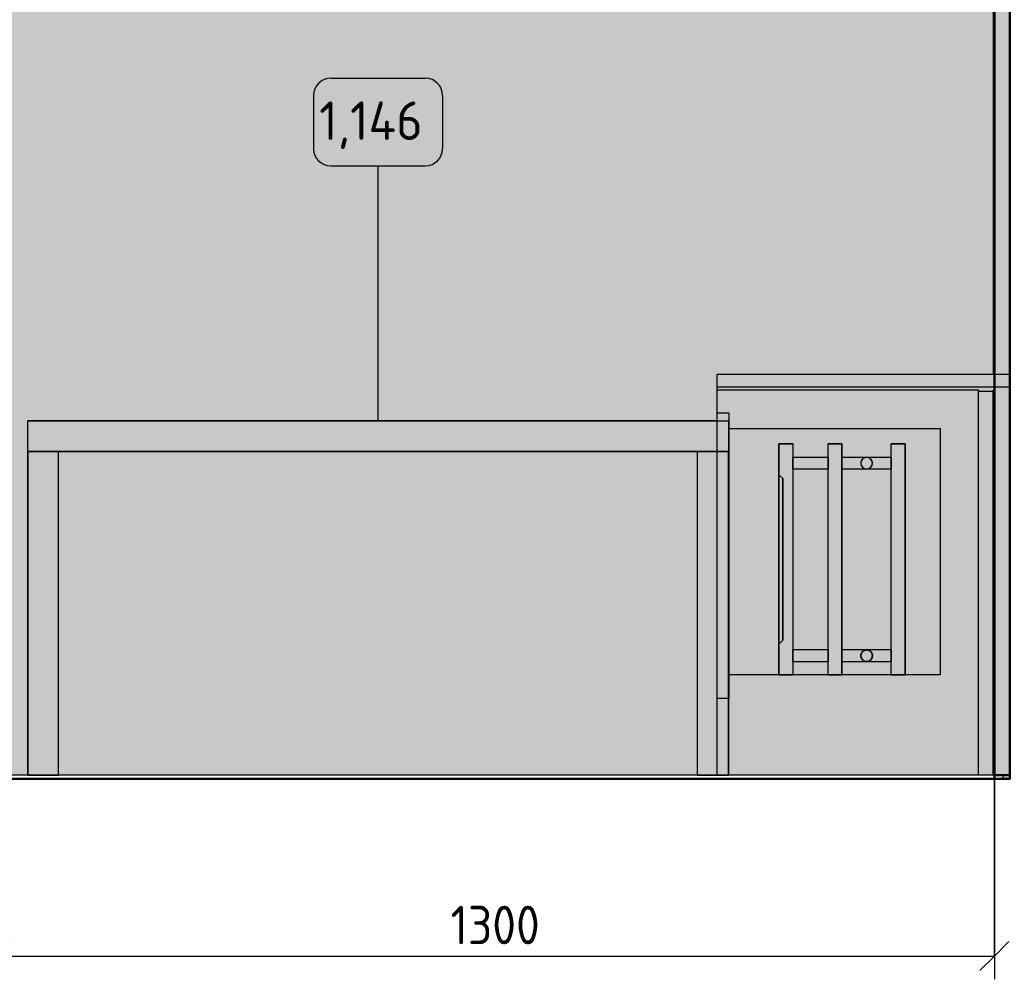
# Model space of a CAD drawing. Header units: millimetres. Extents: x 88814 to 144585, y -2434 to 12280.
# Drawn here: x 120401 to 121688, y 8135 to 9381 of the extents above; entities that cross this region are included whole.
import ezdxf

# ---------------------------------------------------------------- set-up
doc = ezdxf.new("R2010")
doc.units = ezdxf.units.MM
for name, color, linetype, lineweight in [('A-ANNO-DIMS', 7, 'Continuous', 9), ('A-ANNO-DIMS-25', 7, 'Continuous', 9), ('A-FLOR', 7, 'Continuous', 9), ('A-WALL-PATT', 7, 'Continuous', 9), ('I-FURN-IDEN', 7, 'Continuous', 9), ('I-WALL', 7, 'Continuous', 9), ('M-EQPM', 7, 'Continuous', 9), ('Знаки', 7, 'Continuous', 9), ('Знаки-1', 7, 'Continuous', 18)]:
    doc.layers.add(name, color=color, linetype=linetype, lineweight=lineweight)
for name, color, linetype, lineweight, true_color in [('A-FLOR-1', 7, 'Continuous', 9, 0x787878), ('A-FLOR-FNSH-1', 7, 'Continuous', 30, 0x3c3c3c), ('A-WALL-4', 7, 'Continuous', 30, 0x3c3c3c), ('A-WALL-FNSH-3', 7, 'Continuous', 30, 0x3c3c3c), ('I-FURN-4', 7, 'Continuous', 9, 0xc0c0c0), ('I-FURN-6', 7, 'Continuous', 9, 0xacacac), ('I-FURN-7', 7, 'Continuous', 9, 0x9e9e9e), ('I-FURN-8', 7, 'Continuous', 9, 0x949494), ('I-WALL-1', 7, 'Continuous', 9, 0x787878)]:
    doc.layers.add(name, color=color, linetype=linetype, lineweight=lineweight, true_color=true_color)
doc.layers.add('I-FURN-5', color=7, linetype='Continuous', lineweight=9, true_color=0x7f7f7f, transparency=0.7)
doc.layers.add('M-EQPM-1', color=7, linetype='Continuous', lineweight=9, true_color=0xe6e6e6, transparency=0.7)
doc.styles.add('GOST Common_1', font='GOST_Common.ttf', dxfattribs={"height": 50})
doc.styles.add('ISOCPEUR_2', font='isocpeur.ttf', dxfattribs={"width": 0.9, "height": 50})
doc.dimstyles.new('ISO-2_0_0_9К_Средний_округл2', dxfattribs={"dimscale": 304.8, "dimtxt": 49.799059, "dimasz": 0.123031, "dimexe": 0.098425, "dimexo": 0, "dimgap": 0, "dimtad": 1, "dimdec": 0, "dimrnd": 10, "dimzin": 0, "dimdsep": 46, "dimtxsty": 'ISOCPEUR_2', "dimblk1": 'OBLIQUE', "dimblk2": 'OBLIQUE', "dimsah": 1, "dimcen": 0.09, "dimdle": 0.098425, "dimazin": 0, "dimtfac": 1, "dimtdec": 4, "dimtix": 1, "dimtmove": 0, "dimatfit": 3, "dimfxl": 1, "dimtvp": 1, "dimtolj": 1, "dimtzin": 0, "dimarcsym": 2})
pattern_1 = [(0, (121837.288, 0), (30.48, 7.62), [2.515, -20.345, 2.515, -20.345, -121.92]), (0, (121837.288, 0), (30.48, 7.62), [-45.72, 2.515, -43.205, 2.515, -20.345, -53.34]), (0, (121837.288, 0), (30.48, 7.62), [-114.3, 2.515, -12.725, 2.515, -35.585]), (120, (121848.718, 3.81), (-21.8391136, 22.5864543), [2.515, -20.345, 2.515, -20.345, -121.92]), (120, (121848.718, 3.81), (-21.8391136, 22.5864543), [-45.72, 2.515, -43.205, 2.515, -20.345, -53.34]), (120, (121848.718, 3.81), (-21.8391136, 22.5864543), [-114.3, 2.515, -12.725, 2.515, -35.585]), (240, (121852.528, 19.05), (-8.6408864, -30.2064543), [2.515, -20.345, 2.515, -20.345, -121.92]), (240, (121852.528, 19.05), (-8.6408864, -30.2064543), [-45.72, 2.515, -43.205, 2.515, -20.345, -53.34]), (240, (121852.528, 19.05), (-8.6408864, -30.2064543), [-114.3, 2.515, -12.725, 2.515, -35.585])]

# ---------------------------------------------------------------- blocks, each defined once
blk = doc.blocks.new('Стол базовый прямоугольный - 1_146-25586992-Развертка 3_25-2')
at = {"layer": 'I-FURN-5'}
for points in [[(-530.4, 8820), (-530.5, 8860), (-1425.5, 8860), (-1425.5, 8820), (-530.5, 8820)], [(-530.4, 8820), (-515.5, 8820), (-515.5, 8860), (-530.5, 8860), (-530.4, 8850)], [(-1385.5, 8400), (-1385.5, 8820), (-1425.5, 8820), (-1425.5, 8400), (-1407.3, 8400)], [(-555.5, 8400), (-530.5, 8400), (-530.4, 8820), (-555.5, 8820), (-555.5, 8515.9)], [(-530.5, 8400), (-515.5, 8400), (-515.5, 8820), (-530.4, 8820), (-530.5, 8515.9)]]:
    blk.add_hatch(color=256, dxfattribs=at).paths.add_polyline_path(points)
at = {"layer": 'I-FURN-4'}
for p, q in [((-1425.5, 8860), (-515.5, 8860)), ((-1425.5, 8820), (-1425.5, 8860)), ((-515.5, 8860), (-515.5, 8820)), ((-515.5, 8820), (-1425.5, 8820)), ((-1425.5, 8820), (-1385.5, 8820)), ((-1425.5, 8400), (-1425.5, 8820)), ((-1385.5, 8400), (-1385.5, 8820)), ((-555.5, 8820), (-515.5, 8820)), ((-555.5, 8400), (-555.5, 8820)), ((-515.5, 8400), (-515.5, 8820)), ((-1385.5, 8400), (-1425.5, 8400)), ((-515.5, 8400), (-555.5, 8400))]:
    blk.add_line(p, q, dxfattribs=at)
at = {"layer": 'I-FURN-6'}
for p, q in [((-530.5, 8860), (-1425.5, 8860)), ((-1425.5, 8820), (-1425.5, 8860)), ((-1425.5, 8820), (-1425.5, 8400)), ((-1425.5, 8820), (-1425.5, 8400)), ((-1385.5, 8820), (-555.5, 8820)), ((-1385.5, 8400), (-1385.5, 8820)), ((-1385.5, 8400), (-1385.5, 8820)), ((-555.5, 8400), (-555.5, 8820)), ((-555.5, 8400), (-555.5, 8820)), ((-515.5, 8820), (-515.5, 8400)), ((-1425.5, 8400), (-1385.5, 8400)), ((-555.5, 8400), (-515.5, 8400))]:
    blk.add_line(p, q, dxfattribs=at)
at = {"layer": 'I-FURN-7'}
for p, q in [((-1425.5, 8820), (-1385.5, 8820)), ((-1385.5, 8820), (-1425.5, 8820)), ((-1425.5, 8400), (-1425.5, 8820)), ((-1385.5, 8400), (-1385.5, 8820)), ((-555.5, 8820), (-530.4, 8820)), ((-515.5, 8820), (-555.5, 8820)), ((-555.5, 8400), (-555.5, 8820))]:
    blk.add_line(p, q, dxfattribs=at)
at = {"layer": 'I-FURN-8'}
for p, q in [((-1425.5, 8820), (-1385.5, 8820)), ((-1385.5, 8820), (-1425.5, 8820)), ((-555.5, 8820), (-530.4, 8820)), ((-530.4, 8820), (-555.5, 8820))]:
    blk.add_line(p, q, dxfattribs=at)
blk = doc.blocks.new('radiator_prado_classic_z_tip_30_po exemplyaru - Classic Z Тип 30-300-31134001-Развертка 3_25-2')
at = {"layer": 'M-EQPM-1'}
for points in [[(-432, 8530), (-432, 8830), (-450, 8830), (-450, 8790), (-445, 8785), (-445, 8575), (-450, 8570), (-450, 8530)], [(-386, 8530), (-368, 8530), (-368, 8830), (-386, 8830), (-386, 8546.3)], [(-286, 8530), (-286, 8830), (-304, 8830), (-304, 8530)], [(-330.6, 8799.8), (-330.2, 8800.3), (-330.6, 8799.8)], [(-328.8, 8803), (-328.7, 8803.8), (-328.8, 8803.1)], [(-450, 8570), (-445, 8575), (-445, 8785), (-450, 8790), (-450, 8576.6)], [(-330.6, 8549.8), (-330.2, 8550.3), (-330.6, 8549.8)], [(-328.8, 8553), (-328.7, 8553.8), (-328.8, 8553.1)]]:
    blk.add_hatch(color=256, dxfattribs=at).paths.add_polyline_path(points)
h = blk.add_hatch(color=256, dxfattribs=at)
h.paths.add_polyline_path([(-432, 8805), (-386, 8805), (-386, 8812.5), (-432, 8812.2), (-432, 8806.3)])
h.paths.add_polyline_path([(-336, 8812.5), (-368, 8812.2), (-368, 8805), (-343.5, 8805), (-343, 8807.6), (-342, 8809.4), (-340.7, 8810.8), (-339.4, 8811.6), (-337.7, 8812.3), (-337.4, 8812.4)])
h.paths.add_polyline_path([(-304, 8805), (-304, 8812.5), (-334.1, 8812.2), (-331.5, 8811), (-330.2, 8809.7), (-329.2, 8808), (-328.7, 8806.2), (-328.5, 8805), (-306.7, 8805)])
h.paths.add_polyline_path([(-343.2, 8805), (-328.5, 8805), (-328.8, 8807), (-329.5, 8808.8), (-331.6, 8811), (-333.1, 8811.9), (-334.9, 8812.4), (-337.1, 8812.4), (-338.9, 8811.9), (-340.6, 8810.8), (-341.4, 8810.1), (-342.6, 8808.6), (-343.2, 8806.9), (-343.5, 8805)])
h = blk.add_hatch(color=256, dxfattribs=at)
h.paths.add_polyline_path([(-430.9, 8797.5), (-386, 8797.8), (-386, 8805), (-432, 8805), (-432, 8797.5)])
h.paths.add_polyline_path([(-329.5, 8801.2), (-330.2, 8800.3), (-329.5, 8801.2)])
h.paths.add_polyline_path([(-328.8, 8803), (-328.8, 8803), (-328.8, 8803)])
h.paths.add_polyline_path([(-337.9, 8797.5), (-304, 8797.8), (-304, 8805), (-368, 8805), (-368, 8797.5), (-343.2, 8797.5)])
h.paths.add_polyline_path([(-343.2, 8803), (-343.2, 8803.1), (-343.2, 8803)])
h.paths.add_polyline_path([(-341.4, 8799.8), (-342, 8800.6), (-341.4, 8799.8)])
h = blk.add_hatch(color=256, dxfattribs=at)
h.paths.add_polyline_path([(-328.8, 8807), (-328.8, 8807), (-328.8, 8807)])
h.paths.add_polyline_path([(-329.5, 8808.8), (-330.2, 8809.7), (-329.5, 8808.8)])
h = blk.add_hatch(color=256, dxfattribs=at)
h.paths.add_polyline_path([(-342.5, 8558.8), (-342, 8559.4), (-342.5, 8558.8)])
h.paths.add_polyline_path([(-343.2, 8557), (-343, 8557.6), (-343.2, 8557)])
h.paths.add_polyline_path([(-329.5, 8555), (-304, 8555), (-304, 8562.5), (-368, 8562.2), (-368, 8555), (-329.6, 8555)])
h.paths.add_polyline_path([(-432, 8555), (-386, 8555), (-386, 8562.5), (-432, 8562.2), (-432, 8556.9)])
h = blk.add_hatch(color=256, dxfattribs=at)
h.paths.add_polyline_path([(-329.5, 8551.2), (-330.2, 8550.3), (-329.5, 8551.2)])
h.paths.add_polyline_path([(-328.8, 8553), (-328.8, 8553), (-328.8, 8553)])
h.paths.add_polyline_path([(-334.6, 8547.5), (-304, 8547.8), (-304, 8555), (-368, 8555), (-368, 8547.5), (-336, 8547.5)])
h.paths.add_polyline_path([(-432, 8547.5), (-386, 8547.8), (-386, 8555), (-432, 8555), (-432, 8547.8)])
h.paths.add_polyline_path([(-343.2, 8553), (-343.2, 8553.1), (-343.2, 8553)])
h.paths.add_polyline_path([(-341.4, 8549.8), (-342, 8550.6), (-341.4, 8549.8)])
h = blk.add_hatch(color=256, dxfattribs=at)
h.paths.add_polyline_path([(-328.8, 8557), (-328.8, 8557), (-328.8, 8557)])
h.paths.add_polyline_path([(-329.5, 8558.8), (-330.2, 8559.7), (-329.5, 8558.8)])
at = {"layer": 'M-EQPM'}
for p, q in [((-450, 8830), (-432, 8830)), ((-432, 8830), (-450, 8830)), ((-450, 8530), (-450, 8830)), ((-450, 8830), (-450, 8790)), ((-432, 8830), (-432, 8812.5)), ((-432, 8830), (-432, 8530)), ((-368, 8830), (-386, 8830)), ((-386, 8830), (-368, 8830)), ((-386, 8812.5), (-386, 8830)), ((-386, 8530), (-386, 8830)), ((-368, 8812.5), (-368, 8830)), ((-368, 8830), (-368, 8530)), ((-286, 8830), (-304, 8830)), ((-304, 8830), (-286, 8830)), ((-304, 8812.5), (-304, 8830)), ((-304, 8530), (-304, 8830)), ((-286, 8530), (-286, 8830)), ((-286, 8830), (-286, 8530)), ((-386, 8812.5), (-432, 8812.5)), ((-386, 8812.5), (-432, 8812.5)), ((-432, 8812.5), (-432, 8812.2)), ((-432, 8812.2), (-432, 8812.5)), ((-432, 8805), (-432, 8812.5)), ((-432, 8812.5), (-432, 8805)), ((-432, 8812.2), (-432, 8811.5)), ((-432, 8810.3), (-432, 8812.2)), ((-432, 8812.2), (-432, 8797.8)), ((-386, 8812.5), (-386, 8806.9)), ((-386, 8805), (-386, 8812.5)), ((-386, 8812.5), (-386, 8805)), ((-386, 8805), (-386, 8812.5)), ((-386, 8797.8), (-386, 8812.2)), ((-304, 8812.5), (-368, 8812.5)), ((-304, 8812.5), (-368, 8812.5)), ((-368, 8805), (-368, 8812.5)), ((-368, 8812.5), (-368, 8805)), ((-368, 8812.2), (-368, 8812.5)), ((-368, 8812.5), (-368, 8805)), ((-368, 8805), (-368, 8812.2)), ((-368, 8797.8), (-368, 8812.2)), ((-304, 8812.5), (-304, 8805)), ((-304, 8805), (-304, 8812.5)), ((-304, 8812.5), (-304, 8812.2)), ((-304, 8805), (-304, 8812.5)), ((-304, 8812.2), (-304, 8805)), ((-304, 8797.8), (-304, 8812.2)), ((-432, 8811.5), (-432, 8805)), ((-432, 8808.8), (-432, 8810.3)), ((-432, 8805), (-432, 8808.8)), ((-432, 8805), (-432, 8801.2)), ((-432, 8803.1), (-432, 8805)), ((-432, 8805), (-432, 8797.5)), ((-432, 8803.1), (-432, 8805)), ((-432, 8797.5), (-432, 8803.1)), ((-432, 8801.2), (-432, 8803.1)), ((-432, 8798.5), (-432, 8801.2)), ((-432, 8801.2), (-432, 8799.7)), ((-432, 8799.7), (-432, 8797.5)), ((-386, 8806.9), (-386, 8805)), ((-386, 8805), (-386, 8797.5)), ((-386, 8797.5), (-386, 8805)), ((-386, 8805), (-386, 8798.5)), ((-386, 8797.5), (-386, 8805)), ((-368, 8797.5), (-368, 8805)), ((-368, 8805), (-368, 8801.2)), ((-368, 8797.5), (-368, 8805)), ((-368, 8805), (-368, 8797.5)), ((-368, 8801.2), (-368, 8797.5)), ((-304, 8805), (-304, 8799.7)), ((-304, 8797.5), (-304, 8805)), ((-304, 8805), (-304, 8797.5)), ((-304, 8797.5), (-304, 8805)), ((-304, 8799.7), (-304, 8797.5)), ((-450, 8570), (-450, 8790)), ((-450, 8790), (-450, 8570)), ((-450, 8570), (-450, 8790)), ((-450, 8790), (-450, 8570)), ((-450, 8570), (-450, 8790)), ((-450, 8790), (-450, 8570)), ((-450, 8570), (-450, 8790)), ((-450, 8790), (-450, 8570)), ((-450, 8570), (-450, 8790)), ((-450, 8790), (-450, 8570)), ((-450, 8570), (-450, 8790)), ((-450, 8790), (-450, 8570)), ((-450, 8570), (-450, 8790)), ((-450, 8790), (-450, 8570)), ((-450, 8570), (-450, 8790)), ((-450, 8790), (-450, 8570)), ((-450, 8570), (-450, 8790)), ((-450, 8790), (-450, 8570)), ((-450, 8570), (-450, 8790)), ((-450, 8790), (-450, 8570)), ((-450, 8570), (-450, 8790)), ((-450, 8790), (-450, 8570)), ((-450, 8570), (-450, 8790)), ((-450, 8790), (-450, 8570)), ((-450, 8570), (-450, 8790)), ((-450, 8790), (-450, 8570)), ((-450, 8570), (-450, 8790)), ((-450, 8790), (-450, 8570)), ((-450, 8790), (-450, 8570)), ((-450, 8790), (-445, 8785)), ((-450, 8790), (-445, 8785)), ((-450, 8790), (-445, 8785)), ((-450, 8790), (-445, 8785)), ((-450, 8790), (-445, 8785)), ((-450, 8790), (-445, 8785)), ((-450, 8790), (-445, 8785)), ((-450, 8790), (-445, 8785)), ((-450, 8790), (-445, 8785)), ((-450, 8790), (-445, 8785)), ((-450, 8790), (-445, 8785)), ((-450, 8790), (-445, 8785)), ((-450, 8790), (-445, 8785)), ((-450, 8790), (-445, 8785)), ((-450, 8790), (-445, 8785)), ((-450, 8790), (-445, 8785)), ((-450, 8790), (-445, 8785)), ((-450, 8790), (-445, 8785)), ((-450, 8790), (-445, 8785)), ((-450, 8790), (-445, 8785)), ((-450, 8790), (-445, 8785)), ((-450, 8790), (-445, 8785)), ((-450, 8790), (-445, 8785)), ((-450, 8790), (-445, 8785)), ((-450, 8790), (-445, 8785)), ((-450, 8790), (-445, 8785)), ((-450, 8790), (-445, 8785)), ((-450, 8790), (-445, 8785)), ((-432, 8797.5), (-432, 8798.5)), ((-432, 8797.5), (-386, 8797.5)), ((-432, 8797.5), (-386, 8797.5)), ((-432, 8797.5), (-432, 8562.5)), ((-386, 8798.5), (-386, 8797.5)), ((-386, 8562.5), (-386, 8797.5)), ((-368, 8797.5), (-304, 8797.5)), ((-368, 8797.5), (-304, 8797.5)), ((-368, 8562.5), (-368, 8797.5)), ((-304, 8562.5), (-304, 8797.5)), ((-445, 8575), (-445, 8785)), ((-445, 8785), (-445, 8575)), ((-445, 8575), (-445, 8785)), ((-445, 8785), (-445, 8575)), ((-445, 8575), (-445, 8785)), ((-445, 8785), (-445, 8575)), ((-445, 8575), (-445, 8785)), ((-445, 8785), (-445, 8575)), ((-445, 8575), (-445, 8785)), ((-445, 8785), (-445, 8575)), ((-445, 8575), (-445, 8785)), ((-445, 8785), (-445, 8575)), ((-445, 8575), (-445, 8785)), ((-445, 8785), (-445, 8575)), ((-445, 8575), (-445, 8785)), ((-445, 8785), (-445, 8575)), ((-445, 8575), (-445, 8785)), ((-445, 8785), (-445, 8575)), ((-445, 8575), (-445, 8785)), ((-445, 8785), (-445, 8575)), ((-445, 8575), (-445, 8785)), ((-445, 8785), (-445, 8575)), ((-445, 8575), (-445, 8785)), ((-445, 8785), (-445, 8575)), ((-445, 8575), (-445, 8785)), ((-445, 8785), (-445, 8575)), ((-445, 8575), (-445, 8785)), ((-445, 8785), (-445, 8575)), ((-445, 8575), (-450, 8570)), ((-450, 8570), (-445, 8575)), ((-445, 8575), (-450, 8570)), ((-450, 8570), (-445, 8575)), ((-445, 8575), (-450, 8570)), ((-450, 8570), (-445, 8575)), ((-445, 8575), (-450, 8570)), ((-450, 8570), (-445, 8575)), ((-445, 8575), (-450, 8570)), ((-450, 8570), (-445, 8575)), ((-445, 8575), (-450, 8570)), ((-450, 8570), (-445, 8575)), ((-445, 8575), (-450, 8570)), ((-450, 8570), (-445, 8575)), ((-445, 8575), (-450, 8570)), ((-450, 8570), (-445, 8575)), ((-445, 8575), (-450, 8570)), ((-450, 8570), (-445, 8575)), ((-445, 8575), (-450, 8570)), ((-450, 8570), (-445, 8575)), ((-445, 8575), (-450, 8570)), ((-450, 8570), (-445, 8575)), ((-445, 8575), (-450, 8570)), ((-450, 8570), (-445, 8575)), ((-445, 8575), (-450, 8570)), ((-450, 8570), (-445, 8575)), ((-445, 8575), (-450, 8570)), ((-450, 8570), (-445, 8575)), ((-450, 8570), (-450, 8530)), ((-386, 8562.5), (-432, 8562.5)), ((-386, 8562.5), (-432, 8562.5)), ((-432, 8562.5), (-432, 8556.9)), ((-432, 8555), (-432, 8562.5)), ((-432, 8562.5), (-432, 8556.9)), ((-432, 8555), (-432, 8562.5)), ((-432, 8562.2), (-432, 8561.5)), ((-432, 8561.4), (-432, 8547.8)), ((-432, 8556.9), (-432, 8555)), ((-432, 8556.9), (-432, 8555)), ((-432, 8555), (-432, 8547.8)), ((-432, 8547.5), (-432, 8555)), ((-432, 8555), (-432, 8547.8)), ((-432, 8547.5), (-432, 8555)), ((-386, 8562.5), (-386, 8560.3)), ((-386, 8555), (-386, 8562.5)), ((-386, 8562.5), (-386, 8561.5)), ((-386, 8555), (-386, 8562.5)), ((-386, 8561.5), (-386, 8562.2)), ((-386, 8561.5), (-386, 8560.3)), ((-386, 8547.8), (-386, 8561.4)), ((-386, 8560.3), (-386, 8558.7)), ((-386, 8560.3), (-386, 8558.7)), ((-386, 8558.7), (-386, 8555)), ((-386, 8558.7), (-386, 8556.9)), ((-386, 8556.9), (-386, 8555)), ((-386, 8555), (-386, 8547.5)), ((-386, 8547.5), (-386, 8555)), ((-386, 8555), (-386, 8553.1)), ((-386, 8547.5), (-386, 8555)), ((-304, 8562.5), (-368, 8562.5)), ((-304, 8562.5), (-368, 8562.5)), ((-368, 8555), (-368, 8562.5)), ((-368, 8562.5), (-368, 8555)), ((-368, 8558.7), (-368, 8562.5)), ((-368, 8562.5), (-368, 8555)), ((-368, 8561.5), (-368, 8562.2)), ((-368, 8547.8), (-368, 8561.4)), ((-368, 8556.9), (-368, 8558.7)), ((-368, 8555), (-368, 8556.9)), ((-368, 8548.5), (-368, 8555)), ((-368, 8555), (-368, 8547.5)), ((-368, 8553.1), (-368, 8555)), ((-368, 8555), (-368, 8547.5)), ((-304, 8562.5), (-304, 8555)), ((-304, 8560.3), (-304, 8562.5)), ((-304, 8562.5), (-304, 8555)), ((-304, 8555), (-304, 8562.5)), ((-304, 8561.5), (-304, 8562.2)), ((-304, 8547.8), (-304, 8561.4)), ((-304, 8558.7), (-304, 8560.3)), ((-304, 8556.9), (-304, 8558.7)), ((-304, 8555), (-304, 8556.9)), ((-304, 8555), (-304, 8547.8)), ((-304, 8547.5), (-304, 8555)), ((-304, 8555), (-304, 8547.5)), ((-304, 8547.5), (-304, 8555)), ((-432, 8547.8), (-432, 8547.5)), ((-432, 8547.8), (-432, 8547.5)), ((-432, 8547.5), (-386, 8547.5)), ((-432, 8547.5), (-386, 8547.5)), ((-432, 8547.5), (-432, 8530)), ((-386, 8553.1), (-386, 8551.2)), ((-386, 8551.2), (-386, 8547.8)), ((-386, 8547.8), (-386, 8547.5)), ((-386, 8530), (-386, 8547.5)), ((-368, 8547.5), (-368, 8553.1)), ((-368, 8547.5), (-368, 8548.5)), ((-368, 8547.5), (-304, 8547.5)), ((-368, 8547.5), (-304, 8547.5)), ((-368, 8530), (-368, 8547.5)), ((-304, 8547.8), (-304, 8547.5)), ((-304, 8530), (-304, 8547.5)), ((-450, 8530), (-432, 8530)), ((-432, 8530), (-450, 8530)), ((-368, 8530), (-386, 8530)), ((-386, 8530), (-368, 8530)), ((-286, 8530), (-304, 8530)), ((-304, 8530), (-286, 8530))]:
    blk.add_line(p, q, dxfattribs=at)
for centre, start, end in [((-336, 8805), 0, 180), ((-336, 8805), 117.2608, 120), ((-336, 8805), 107.5091, 117.2608), ((-336, 8805), 72.4909, 107.5091), ((-336, 8805), 62.7392, 72.4909), ((-336, 8805), 60, 62.7392), ((-336, 8805), 165, 180), ((-336, 8805), 180, 360), ((-336, 8805), 180, 185.2196), ((-336, 8805), 185.7652, 195), ((-336, 8805), 150, 164.5028), ((-336, 8805), 195.4972, 210), ((-336, 8805), 136.3815, 149.937), ((-336, 8805), 210.063, 223.6185), ((-336, 8805), 121.696, 135), ((-336, 8805), 225, 238.304), ((-336, 8805), 45, 58.304), ((-336, 8805), 301.696, 315), ((-336, 8805), 30.063, 43.6185), ((-336, 8805), 316.3815, 329.937), ((-336, 8805), 15.4972, 30), ((-336, 8805), 330, 344.5028), ((-336, 8805), 0, 15), ((-336, 8805), 345, 360), ((-336, 8805), 240, 242.7392), ((-336, 8805), 242.7392, 252.4909), ((-336, 8805), 252.4909, 270), ((-336, 8805), 270, 287.5091), ((-336, 8805), 287.5091, 297.2608), ((-336, 8805), 297.2608, 300), ((-336, 8555), 90, 270), ((-336, 8555), 165, 180), ((-336, 8555), 180, 195), ((-336, 8555), 150, 164.4979), ((-336, 8555), 136.379, 149.9349), ((-336, 8555), 121.6817, 135), ((-336, 8555), 117.2823, 120), ((-336, 8555), 120, 120.5873), ((-336, 8555), 107.4955, 117.2823), ((-336, 8555), 105.0048, 107.4955), ((-336, 8555), 90.0045, 103.4293), ((-336, 8555), 75.0045, 90), ((-336, 8555), 270, 90), ((-336, 8555), 72.479, 75), ((-336, 8555), 62.7601, 72.479), ((-336, 8555), 60.0048, 62.7601), ((-336, 8555), 59.4127, 60), ((-336, 8555), 45.0056, 58.2921), ((-336, 8555), 30.0651, 43.621), ((-336, 8555), 15.5021, 30), ((-336, 8555), 0, 15), ((-336, 8555), 345, 0), ((-336, 8555), 195.5021, 210), ((-336, 8555), 210.0651, 223.621), ((-336, 8555), 225, 238.3183), ((-336, 8555), 240, 242.7177), ((-336, 8555), 242.7177, 252.5045), ((-336, 8555), 252.5045, 254.9952), ((-336, 8555), 256.5707, 269.9955), ((-336, 8555), 270, 284.9955), ((-336, 8555), 285, 287.521), ((-336, 8555), 287.521, 297.2399), ((-336, 8555), 297.2399, 299.9952), ((-336, 8555), 301.7079, 314.9944), ((-336, 8555), 316.379, 329.9349), ((-336, 8555), 330, 344.4979)]:
    blk.add_arc(centre, 7.5, start, end, dxfattribs=at)
for points, knots in [([(-336, 8812.5), (-336.5, 8812.5), (-337.4, 8812.4), (-338.6, 8812.1), (-339.4, 8811.7), (-339.9, 8811.4), (-340.2, 8811.2), (-340.5, 8811), (-340.8, 8810.7), (-341.1, 8810.5), (-341.3, 8810.3), (-341.4, 8810.2)], [0, 0, 0, 0, 0.1428571, 0.2857143, 0.3571429, 0.3928571, 0.4285714, 0.4642857, 0.5, 0.5357143, 0.5714286, 0.5714286, 0.5714286, 0.5714286]), ([(-338.9, 8811.9), (-339.1, 8811.8), (-339.4, 8811.7), (-339.9, 8811.4), (-340.1, 8811.3), (-340.2, 8811.2)], [0.2857143, 0.2857143, 0.2857143, 0.2857143, 0.3571429, 0.3928571, 0.4285714, 0.4285714, 0.4285714, 0.4285714]), ([(-330.6, 8810.2), (-330.7, 8810.3), (-330.9, 8810.5), (-331.3, 8810.8), (-331.7, 8811.1), (-332.1, 8811.4), (-332.6, 8811.7), (-333.4, 8812.1), (-334.6, 8812.4), (-335.5, 8812.5), (-336, 8812.5)], [0.4285714, 0.4285714, 0.4285714, 0.4285714, 0.4642857, 0.5, 0.5714286, 0.6071429, 0.6428571, 0.7142857, 0.8571429, 1, 1, 1, 1]), ([(-331.8, 8811.2), (-331.9, 8811.3), (-332.1, 8811.4), (-332.6, 8811.7), (-332.9, 8811.8), (-333.1, 8811.9)], [0.5714286, 0.5714286, 0.5714286, 0.5714286, 0.6071429, 0.6428571, 0.7142857, 0.7142857, 0.7142857, 0.7142857]), ([(-343.2, 8807), (-343.3, 8806.8), (-343.3, 8806.5), (-343.5, 8805.9), (-343.5, 8805.3), (-343.5, 8805)], [0.8571429, 0.8571429, 0.8571429, 0.8571429, 0.8928571, 0.9285714, 1, 1, 1, 1]), ([(-343.2, 8807), (-343.3, 8806.8), (-343.3, 8806.5), (-343.5, 8805.9), (-343.5, 8805.3), (-343.5, 8805)], [0.8571429, 0.8571429, 0.8571429, 0.8571429, 0.8928571, 0.9285714, 1, 1, 1, 1]), ([(-343.5, 8805), (-343.5, 8804.7), (-343.5, 8804.1), (-343.3, 8803.5), (-343.3, 8803.2), (-343.2, 8803)], [0, 0, 0, 0, 0.0714286, 0.1071429, 0.1428571, 0.1428571, 0.1428571, 0.1428571]), ([(-343.5, 8804.2), (-343.4, 8804.1), (-343.4, 8803.9), (-343.3, 8803.5), (-343.3, 8803.2), (-343.2, 8803)], [0.05325291, 0.05325291, 0.05325291, 0.05325291, 0.07142857, 0.10714286, 0.14285714, 0.14285714, 0.14285714, 0.14285714]), ([(-341.4, 8799.8), (-341.3, 8799.7), (-341.1, 8799.5), (-340.7, 8799.2), (-340.3, 8798.9), (-339.9, 8798.6), (-339.4, 8798.3), (-338.6, 8797.9), (-337.4, 8797.6), (-336.5, 8797.5), (-336, 8797.5)], [0.4285714, 0.4285714, 0.4285714, 0.4285714, 0.4642857, 0.5, 0.5714286, 0.6071429, 0.6428571, 0.7142857, 0.8571429, 1, 1, 1, 1]), ([(-340.2, 8811.2), (-340.3, 8811.1), (-340.5, 8811), (-340.8, 8810.7), (-341.1, 8810.5), (-341.2, 8810.4), (-341.3, 8810.3)], [0.4285714, 0.4285714, 0.4285714, 0.4285714, 0.4642857, 0.5, 0.5357143, 0.5520145, 0.5520145, 0.5520145, 0.5520145]), ([(-341.3, 8799.7), (-341.2, 8799.6), (-341.1, 8799.5), (-340.7, 8799.2), (-340.4, 8798.9), (-340.2, 8798.8)], [0.4479855, 0.4479855, 0.4479855, 0.4479855, 0.4642857, 0.5, 0.5714286, 0.5714286, 0.5714286, 0.5714286]), ([(-340.2, 8798.8), (-340.1, 8798.7), (-339.9, 8798.6), (-339.4, 8798.3), (-339.1, 8798.2), (-338.9, 8798.1)], [0.5714286, 0.5714286, 0.5714286, 0.5714286, 0.6071429, 0.6428571, 0.7142857, 0.7142857, 0.7142857, 0.7142857]), ([(-336, 8797.5), (-335.5, 8797.5), (-334.6, 8797.6), (-333.4, 8797.9), (-332.6, 8798.3), (-332.1, 8798.6), (-331.8, 8798.8), (-331.5, 8799), (-331.2, 8799.3), (-330.9, 8799.5), (-330.7, 8799.7), (-330.6, 8799.8)], [0, 0, 0, 0, 0.1428571, 0.2857143, 0.3571429, 0.3928571, 0.4285714, 0.4642857, 0.5, 0.5357143, 0.5714286, 0.5714286, 0.5714286, 0.5714286]), ([(-333.1, 8798.1), (-332.9, 8798.2), (-332.6, 8798.3), (-332.1, 8798.6), (-331.9, 8798.7), (-331.8, 8798.8)], [0.2857143, 0.2857143, 0.2857143, 0.2857143, 0.3571429, 0.3928571, 0.4285714, 0.4285714, 0.4285714, 0.4285714]), ([(-330.7, 8810.3), (-330.8, 8810.4), (-330.9, 8810.5), (-331.2, 8810.7), (-331.4, 8810.9), (-331.5, 8811)], [0.44798555, 0.44798555, 0.44798555, 0.44798555, 0.46428571, 0.5, 0.54033489, 0.54033489, 0.54033489, 0.54033489]), ([(-331.5, 8799), (-331.4, 8799.1), (-331.2, 8799.3), (-330.9, 8799.5), (-330.8, 8799.6), (-330.7, 8799.7)], [0.46428571, 0.46428571, 0.46428571, 0.46428571, 0.5, 0.53571429, 0.55201445, 0.55201445, 0.55201445, 0.55201445]), ([(-328.5, 8805), (-328.5, 8805.3), (-328.5, 8805.9), (-328.7, 8806.5), (-328.7, 8806.8), (-328.8, 8807)], [0, 0, 0, 0, 0.0714286, 0.1071429, 0.1428571, 0.1428571, 0.1428571, 0.1428571]), ([(-328.5, 8805), (-328.5, 8805.3), (-328.5, 8805.9), (-328.7, 8806.5), (-328.7, 8806.8), (-328.8, 8807)], [0, 0, 0, 0, 0.0714286, 0.1071429, 0.1428571, 0.1428571, 0.1428571, 0.1428571]), ([(-328.8, 8803), (-328.7, 8803.2), (-328.7, 8803.5), (-328.5, 8804.1), (-328.5, 8804.7), (-328.5, 8805)], [0.8571429, 0.8571429, 0.8571429, 0.8571429, 0.8928571, 0.9285714, 1, 1, 1, 1]), ([(-328.8, 8803), (-328.7, 8803.2), (-328.7, 8803.5), (-328.5, 8804.1), (-328.5, 8804.7), (-328.5, 8805)], [0.8571429, 0.8571429, 0.8571429, 0.8571429, 0.8928571, 0.9285714, 1, 1, 1, 1]), ([(-343.5, 8555), (-343.5, 8555.3), (-343.5, 8555.9), (-343.3, 8556.5), (-343.3, 8556.8), (-343.2, 8557)], [0, 0, 0, 0, 0.0714286, 0.1071429, 0.1428571, 0.1428571, 0.1428571, 0.1428571]), ([(-343.2, 8557), (-343.3, 8556.8), (-343.3, 8556.5), (-343.5, 8555.9), (-343.5, 8555.3), (-343.5, 8555)], [0.8571429, 0.8571429, 0.8571429, 0.8571429, 0.8928571, 0.9285714, 1, 1, 1, 1]), ([(-343.2, 8553), (-343.3, 8553.2), (-343.3, 8553.5), (-343.5, 8554.1), (-343.5, 8554.7), (-343.5, 8555)], [0.8571429, 0.8571429, 0.8571429, 0.8571429, 0.8928571, 0.9285714, 1, 1, 1, 1]), ([(-343.5, 8555), (-343.5, 8554.7), (-343.5, 8554.1), (-343.3, 8553.5), (-343.3, 8553.2), (-343.2, 8553)], [0, 0, 0, 0, 0.0714286, 0.1071429, 0.1428571, 0.1428571, 0.1428571, 0.1428571]), ([(-341.4, 8560.2), (-341.3, 8560.3), (-341.2, 8560.5), (-340.7, 8560.8), (-340.3, 8561.1), (-339.9, 8561.4), (-339.4, 8561.7), (-338.6, 8562.1), (-337.4, 8562.4), (-336.5, 8562.5), (-336, 8562.5)], [0.4285714, 0.4285714, 0.4285714, 0.4285714, 0.4642857, 0.5, 0.5714286, 0.6071429, 0.6428571, 0.7142857, 0.8571429, 1, 1, 1, 1]), ([(-340.2, 8561.2), (-340.3, 8561.1), (-340.5, 8561), (-340.8, 8560.7), (-341.1, 8560.5), (-341.2, 8560.4), (-341.3, 8560.3)], [0.4285714, 0.4285714, 0.4285714, 0.4285714, 0.4642857, 0.5, 0.5357143, 0.5520145, 0.5520145, 0.5520145, 0.5520145]), ([(-338.9, 8561.9), (-339.1, 8561.8), (-339.4, 8561.7), (-339.6, 8561.6), (-339.7, 8561.5)], [0.28571429, 0.28571429, 0.28571429, 0.28571429, 0.35714286, 0.37261382, 0.37261382, 0.37261382, 0.37261382]), ([(-336, 8562.5), (-335.5, 8562.5), (-334.6, 8562.4), (-333.4, 8562.1), (-332.6, 8561.7), (-332.1, 8561.4), (-331.8, 8561.2), (-331.5, 8561), (-331.2, 8560.7), (-330.8, 8560.5), (-330.7, 8560.3), (-330.6, 8560.2)], [0, 0, 0, 0, 0.1428571, 0.2857143, 0.3571429, 0.3928571, 0.4285714, 0.4642857, 0.5, 0.5357143, 0.5714286, 0.5714286, 0.5714286, 0.5714286]), ([(-332.3, 8561.5), (-332.4, 8561.6), (-332.6, 8561.7), (-332.9, 8561.8), (-333.1, 8561.9)], [0.62738618, 0.62738618, 0.62738618, 0.62738618, 0.64285714, 0.71428571, 0.71428571, 0.71428571, 0.71428571]), ([(-330.7, 8560.3), (-330.8, 8560.4), (-330.9, 8560.5), (-331.2, 8560.7), (-331.4, 8560.9), (-331.5, 8561)], [0.44798555, 0.44798555, 0.44798555, 0.44798555, 0.46428571, 0.5, 0.54033489, 0.54033489, 0.54033489, 0.54033489]), ([(-328.8, 8557), (-328.7, 8556.8), (-328.7, 8556.5), (-328.5, 8555.9), (-328.5, 8555.3), (-328.5, 8555)], [0.8571429, 0.8571429, 0.8571429, 0.8571429, 0.8928571, 0.9285714, 1, 1, 1, 1]), ([(-328.5, 8555), (-328.5, 8555.3), (-328.5, 8555.9), (-328.7, 8556.5), (-328.7, 8556.8), (-328.8, 8557)], [0, 0, 0, 0, 0.0714286, 0.1071429, 0.1428571, 0.1428571, 0.1428571, 0.1428571]), ([(-328.5, 8555), (-328.5, 8554.7), (-328.5, 8554.1), (-328.7, 8553.5), (-328.7, 8553.2), (-328.8, 8553)], [0, 0, 0, 0, 0.0714286, 0.1071429, 0.1428571, 0.1428571, 0.1428571, 0.1428571]), ([(-328.8, 8553), (-328.7, 8553.2), (-328.7, 8553.5), (-328.5, 8554.1), (-328.5, 8554.7), (-328.5, 8555)], [0.8571429, 0.8571429, 0.8571429, 0.8571429, 0.8928571, 0.9285714, 1, 1, 1, 1]), ([(-336, 8547.5), (-336.5, 8547.5), (-337.4, 8547.6), (-338.6, 8547.9), (-339.4, 8548.3), (-339.9, 8548.6), (-340.2, 8548.8), (-340.5, 8549), (-340.8, 8549.3), (-341.2, 8549.5), (-341.3, 8549.7), (-341.4, 8549.8)], [0, 0, 0, 0, 0.1428571, 0.2857143, 0.3571429, 0.3928571, 0.4285714, 0.4642857, 0.5, 0.5357143, 0.5714286, 0.5714286, 0.5714286, 0.5714286]), ([(-341.3, 8549.7), (-341.2, 8549.6), (-341.1, 8549.5), (-340.7, 8549.2), (-340.4, 8548.9), (-340.2, 8548.8)], [0.4479855, 0.4479855, 0.4479855, 0.4479855, 0.4642857, 0.5, 0.5714286, 0.5714286, 0.5714286, 0.5714286]), ([(-340.2, 8548.8), (-340.1, 8548.7), (-339.9, 8548.6), (-339.4, 8548.3), (-339.1, 8548.2), (-338.9, 8548.1)], [0.5714286, 0.5714286, 0.5714286, 0.5714286, 0.6071429, 0.6428571, 0.7142857, 0.7142857, 0.7142857, 0.7142857]), ([(-330.6, 8549.8), (-330.7, 8549.7), (-330.8, 8549.5), (-331.3, 8549.2), (-331.7, 8548.9), (-332.1, 8548.6), (-332.6, 8548.3), (-333.4, 8547.9), (-334.6, 8547.6), (-335.5, 8547.5), (-336, 8547.5)], [0.4285714, 0.4285714, 0.4285714, 0.4285714, 0.4642857, 0.5, 0.5714286, 0.6071429, 0.6428571, 0.7142857, 0.8571429, 1, 1, 1, 1]), ([(-333.1, 8548.1), (-332.9, 8548.2), (-332.6, 8548.3), (-332.1, 8548.6), (-331.9, 8548.7), (-331.8, 8548.8)], [0.2857143, 0.2857143, 0.2857143, 0.2857143, 0.3571429, 0.3928571, 0.4285714, 0.4285714, 0.4285714, 0.4285714]), ([(-331.5, 8549), (-331.4, 8549.1), (-331.2, 8549.3), (-330.9, 8549.5), (-330.8, 8549.6), (-330.7, 8549.7)], [0.46428571, 0.46428571, 0.46428571, 0.46428571, 0.5, 0.53571429, 0.55201445, 0.55201445, 0.55201445, 0.55201445])]:
    blk.add_open_spline(points, degree=3, knots=knots, dxfattribs=at)
for points in [[(-337.4, 8812.4), (-337.9, 8812.3), (-338.4, 8812.1), (-338.9, 8811.9)], [(-336, 8812.5), (-336.5, 8812.5), (-337, 8812.5), (-337.4, 8812.4)], [(-334.6, 8812.4), (-335, 8812.5), (-335.5, 8812.5), (-336, 8812.5)], [(-333.1, 8811.9), (-333.6, 8812.1), (-334.1, 8812.3), (-334.6, 8812.4)], [(-343.5, 8805), (-343.5, 8804.8), (-343.5, 8804.5), (-343.5, 8804.3)], [(-342.5, 8808.8), (-342.6, 8808.6), (-342.7, 8808.4), (-342.9, 8807.9), (-343.1, 8807.5), (-343.2, 8807.2), (-343.2, 8807)], [(-342.5, 8808.8), (-342.6, 8808.6), (-342.7, 8808.4), (-342.9, 8807.9), (-343.1, 8807.5), (-343.2, 8807.2), (-343.2, 8807)], [(-343.2, 8803), (-343.2, 8802.8), (-343.1, 8802.5), (-342.9, 8802.1), (-342.7, 8801.6), (-342.6, 8801.4), (-342.5, 8801.2)], [(-343.2, 8803), (-343.2, 8802.8), (-343.1, 8802.5), (-342.9, 8802.1), (-342.7, 8801.6), (-342.6, 8801.4), (-342.5, 8801.2)], [(-341.4, 8810.2), (-341.5, 8810.1), (-341.7, 8809.8), (-342, 8809.5), (-342.3, 8809.1), (-342.4, 8808.9), (-342.5, 8808.8)], [(-341.4, 8810.2), (-341.5, 8810.1), (-341.7, 8809.8), (-342, 8809.5), (-342.3, 8809.1), (-342.4, 8808.9), (-342.5, 8808.8)], [(-342.5, 8801.2), (-342.4, 8801.1), (-342.3, 8800.9), (-342, 8800.5), (-341.7, 8800.2), (-341.5, 8799.9), (-341.4, 8799.8)], [(-342.5, 8801.2), (-342.4, 8801.1), (-342.3, 8800.9), (-342, 8800.5), (-341.7, 8800.2), (-341.5, 8799.9), (-341.4, 8799.8)], [(-329.5, 8808.8), (-329.6, 8808.9), (-329.7, 8809.1), (-330, 8809.5), (-330.3, 8809.8), (-330.5, 8810.1), (-330.6, 8810.2)], [(-329.5, 8808.8), (-329.6, 8808.9), (-329.7, 8809.1), (-330, 8809.5), (-330.3, 8809.8), (-330.5, 8810.1), (-330.6, 8810.2)], [(-330.6, 8799.8), (-330.5, 8799.9), (-330.3, 8800.2), (-330, 8800.5), (-329.7, 8800.9), (-329.6, 8801.1), (-329.5, 8801.2)], [(-330.6, 8799.8), (-330.5, 8799.9), (-330.3, 8800.2), (-330, 8800.5), (-329.7, 8800.9), (-329.6, 8801.1), (-329.5, 8801.2)], [(-328.8, 8807), (-328.8, 8807.2), (-328.9, 8807.5), (-329.1, 8807.9), (-329.3, 8808.4), (-329.4, 8808.6), (-329.5, 8808.8)], [(-328.8, 8807), (-328.8, 8807.2), (-328.9, 8807.5), (-329.1, 8807.9), (-329.3, 8808.4), (-329.4, 8808.6), (-329.5, 8808.8)], [(-329.5, 8801.2), (-329.4, 8801.4), (-329.3, 8801.6), (-329.1, 8802.1), (-328.9, 8802.5), (-328.8, 8802.8), (-328.8, 8803)], [(-329.5, 8801.2), (-329.4, 8801.4), (-329.3, 8801.6), (-329.1, 8802.1), (-328.9, 8802.5), (-328.8, 8802.8), (-328.8, 8803)], [(-338.9, 8798.1), (-338.4, 8797.9), (-337.9, 8797.7), (-337.4, 8797.6)], [(-337.4, 8797.6), (-337, 8797.5), (-336.5, 8797.5), (-336, 8797.5)], [(-336, 8797.5), (-335.5, 8797.5), (-335, 8797.5), (-334.6, 8797.6)], [(-334.6, 8797.6), (-334.1, 8797.7), (-333.6, 8797.9), (-333.1, 8798.1)], [(-343.2, 8557), (-343.2, 8557.2), (-343.1, 8557.5), (-342.9, 8557.9), (-342.7, 8558.4), (-342.6, 8558.6), (-342.5, 8558.8)], [(-342.5, 8558.8), (-342.6, 8558.6), (-342.7, 8558.4), (-342.9, 8557.9), (-343.1, 8557.5), (-343.2, 8557.2), (-343.2, 8557)], [(-342.5, 8558.8), (-342.4, 8558.9), (-342.3, 8559.1), (-342, 8559.5), (-341.7, 8559.8), (-341.5, 8560.1), (-341.4, 8560.2)], [(-341.4, 8560.2), (-341.5, 8560.1), (-341.7, 8559.8), (-342, 8559.5), (-342.3, 8559.1), (-342.4, 8558.9), (-342.5, 8558.8)], [(-339.9, 8561.4), (-340, 8561.4), (-340.1, 8561.3), (-340.2, 8561.2)], [(-337.4, 8562.4), (-337.9, 8562.3), (-338.4, 8562.1), (-338.9, 8561.9)], [(-336, 8562.5), (-336.5, 8562.5), (-337, 8562.5), (-337.4, 8562.4)], [(-334.6, 8562.4), (-335, 8562.5), (-335.5, 8562.5), (-336, 8562.5)], [(-333.1, 8561.9), (-333.6, 8562.1), (-334.1, 8562.3), (-334.6, 8562.4)], [(-331.8, 8561.2), (-331.9, 8561.3), (-332, 8561.4), (-332.1, 8561.4)], [(-330.6, 8560.2), (-330.5, 8560.1), (-330.3, 8559.8), (-330, 8559.5), (-329.7, 8559.1), (-329.6, 8558.9), (-329.5, 8558.8)], [(-329.5, 8558.8), (-329.6, 8558.9), (-329.7, 8559.1), (-330, 8559.5), (-330.3, 8559.8), (-330.5, 8560.1), (-330.6, 8560.2)], [(-329.5, 8558.8), (-329.4, 8558.6), (-329.3, 8558.4), (-329.1, 8557.9), (-328.9, 8557.5), (-328.8, 8557.2), (-328.8, 8557)], [(-328.8, 8557), (-328.8, 8557.2), (-328.9, 8557.5), (-329.1, 8557.9), (-329.3, 8558.4), (-329.4, 8558.6), (-329.5, 8558.8)], [(-342.5, 8551.2), (-342.6, 8551.4), (-342.7, 8551.6), (-342.9, 8552.1), (-343.1, 8552.5), (-343.2, 8552.8), (-343.2, 8553)], [(-343.2, 8553), (-343.2, 8552.8), (-343.1, 8552.5), (-342.9, 8552.1), (-342.7, 8551.6), (-342.6, 8551.4), (-342.5, 8551.2)], [(-341.4, 8549.8), (-341.5, 8549.9), (-341.7, 8550.2), (-342, 8550.5), (-342.3, 8550.9), (-342.4, 8551.1), (-342.5, 8551.2)], [(-342.5, 8551.2), (-342.4, 8551.1), (-342.3, 8550.9), (-342, 8550.5), (-341.7, 8550.2), (-341.5, 8549.9), (-341.4, 8549.8)], [(-338.9, 8548.1), (-338.4, 8547.9), (-337.9, 8547.7), (-337.4, 8547.6)], [(-337.4, 8547.6), (-337, 8547.5), (-336.5, 8547.5), (-336, 8547.5)], [(-336, 8547.5), (-335.5, 8547.5), (-335, 8547.5), (-334.6, 8547.6)], [(-334.6, 8547.6), (-334.1, 8547.7), (-333.6, 8547.9), (-333.1, 8548.1)], [(-329.5, 8551.2), (-329.6, 8551.1), (-329.7, 8550.9), (-330, 8550.5), (-330.3, 8550.2), (-330.5, 8549.9), (-330.6, 8549.8)], [(-330.6, 8549.8), (-330.5, 8549.9), (-330.3, 8550.2), (-330, 8550.5), (-329.7, 8550.9), (-329.6, 8551.1), (-329.5, 8551.2)], [(-328.8, 8553), (-328.8, 8552.8), (-328.9, 8552.5), (-329.1, 8552.1), (-329.3, 8551.6), (-329.4, 8551.4), (-329.5, 8551.2)], [(-329.5, 8551.2), (-329.4, 8551.4), (-329.3, 8551.6), (-329.1, 8552.1), (-328.9, 8552.5), (-328.8, 8552.8), (-328.8, 8553)]]:
    blk.add_open_spline(points, degree=3, dxfattribs=at)
blk = doc.blocks.new('Зашивка радиатора_ с перфорацией М1_1 - Зашивка радиатора_ с перфорацией М1_1-31131234-Развертка 3_25-2')
at = {"layer": 'Знаки'}
for points in [[(-306.7, 8904), (-170.5, 8904), (-170.5, 8920), (-530.4, 8920), (-530.4, 8904), (-385.3, 8904)], [(-514.4, 8500), (-514.4, 8870), (-530.4, 8870), (-530.4, 8860), (-515.5, 8860), (-515.5, 8500)]]:
    blk.add_hatch(color=256, dxfattribs=at).paths.add_polyline_path(points)
h = blk.add_hatch(color=256, dxfattribs=at)
h.paths.add_polyline_path([(-150, 8904), (-149.5, 8904), (-149.6, 8920), (-150, 8920)])
h.paths.add_polyline_path([(-170, 8904), (-170, 8920), (-170.5, 8920), (-170.5, 8904)])
at = {"layer": 'Знаки-1'}
for p, q in [((-170.5, 8920), (-530.4, 8920)), ((-530.4, 8920), (-530.4, 8904)), ((-149.5, 8920), (-170.5, 8920)), ((-170.5, 8920), (-170.5, 8904)), ((-170.5, 8904), (-170.5, 8920)), ((-530.4, 8904), (-170.5, 8904)), ((-170.5, 8904), (-149.5, 8904)), ((-530.4, 8870), (-530.4, 8860)), ((-514.4, 8870), (-530.4, 8870)), ((-514.4, 8500), (-514.4, 8870)), ((-530.4, 8860), (-530.4, 8500)), ((-530.4, 8500), (-515.5, 8500)), ((-515.5, 8500), (-514.4, 8500))]:
    blk.add_line(p, q, dxfattribs=at)
blk = doc.blocks.new('Зашивка без перфорации М3_2_1 - М3_2_4-31137485-Развертка 3_25-2')
at = {"layer": 'Знаки'}
blk.add_hatch(color=256, dxfattribs=at).paths.add_polyline_path([(-171, 8897.9), (-171, 8900), (-170.5, 8900), (-170.5, 8904), (-530.4, 8904), (-530.4, 8900), (-190.5, 8900), (-190.5, 8897.9)])
for p, q in [((-530.4, 8904), (-530.4, 8900)), ((-170.5, 8900), (-170.5, 8904)), ((-171, 8897.9), (-190.5, 8897.9))]:
    blk.add_line(p, q, dxfattribs=at)
blk = doc.blocks.new('Зашивка_ опоясывающая панель - Зашивка_ опоясывающая панель Т2_1-31135794-Развертка 3_25-2')
at = {"layer": 'Знаки'}
blk.add_hatch(color=256, dxfattribs=at).paths.add_polyline_path([(-464, 8400), (-190.5, 8400), (-190.5, 8900), (-530.5, 8900), (-530.4, 8870), (-514.4, 8870), (-514.4, 8850), (-240.5, 8850), (-240.5, 8530), (-514.4, 8530), (-514.4, 8500), (-515.5, 8500), (-515.5, 8400)])
for p, q in [((-190.5, 8900), (-530.5, 8900)), ((-530.5, 8900), (-530.5, 8860)), ((-190.5, 8870), (-190.5, 8900)), ((-190.5, 8400), (-190.5, 8870)), ((-530.5, 8860), (-530.5, 8850)), ((-514.4, 8850), (-240.5, 8850)), ((-240.5, 8850), (-240.5, 8530)), ((-530.5, 8530), (-530.5, 8400)), ((-450, 8530), (-514.4, 8530)), ((-432, 8530), (-450, 8530)), ((-386, 8530), (-432, 8530)), ((-368, 8530), (-386, 8530)), ((-304, 8530), (-368, 8530)), ((-286, 8530), (-304, 8530)), ((-240.5, 8530), (-286, 8530))]:
    blk.add_line(p, q, dxfattribs=at)
blk = doc.blocks.new('DIMBLOCK30-Развертка 3_25-2')
at = {"layer": 'A-ANNO-DIMS-25'}
for p, q in [((120372.3, 8400), (120372.3, 8135)), ((120372.3, 8165), (120372.3, 8400)), ((121667.3, 8400), (121667.3, 8135)), ((121667.3, 8165), (121667.3, 8400)), ((120372.3, 8165), (121667.3, 8165))]:
    blk.add_line(p, q, dxfattribs=at)
at = {"layer": 'A-ANNO-DIMS-25', "lineweight": 20}
for p, q in [((120372.3, 8165), (120391, 8183.7)), ((121667.3, 8165), (121686, 8183.7)), ((120372.3, 8165), (120353.5, 8146.2)), ((121667.3, 8165), (121648.5, 8146.2))]:
    blk.add_line(p, q, dxfattribs=at)
at = {"layer": 'A-ANNO-DIMS-25', "color": 0, "insert": (120960.9, 8230.3), "char_height": 50, "width": 141.353, "attachment_point": 1, "line_spacing_factor": 1.149209, "style": 'ISOCPEUR_2'}
blk.add_mtext('1300', dxfattribs=at)
blk = doc.blocks.new('_Oblique')
at = {"color": 0, "linetype": 'ByBlock', "lineweight": -2}
blk.add_line((-0.5, -0.5), (0.5, 0.5), dxfattribs=at)
blk = doc.blocks.new('Марка_Мебель - В прямоуг_Balcon_Марка-25523697-Развертка 3_25-2')
at = {"layer": 'I-FURN-IDEN'}
for p, q in [((-4744.7, 9244.8), (-4622, 9244.8)), ((-4767.2, 9222.3), (-4767.2, 9153.3)), ((-4599.5, 9222.3), (-4599.5, 9153.5)), ((-4744.9, 9131), (-4622, 9131))]:
    blk.add_line(p, q, dxfattribs=at)
for centre, radius, start, end in [((-4744.7, 9222.3), 22.5, 90, 180), ((-4622, 9222.3), 22.5, 0, 90), ((-4744.9, 9153.3), 22.3, 180, 270), ((-4622, 9153.5), 22.5, 270, 0)]:
    blk.add_arc(centre, radius, start, end, dxfattribs=at)

msp = doc.modelspace()

# ---------------------------------------------------------------- hatches: boundary and pattern name
at = {"layer": 'A-FLOR-1'}
h = msp.add_hatch(dxfattribs=at)
h.set_pattern_fill('FP_13', color=256, style=0, pattern_type=2)
h.set_pattern_definition([(45, (121837.288, 0), (-18.85854, 18.85854), [26.67, -4.445, 0.889, -4.445]), (45, (121837.288, 18.847), (-18.85854, 18.85854), []), (50, (121837.288, 0), (31.88227, -2.78904), [3.334, -36.671]), (355, (121837.288, 0), (-6.16744, 33.43476), [2.667, -29.337]), (100.451, (121839.945, -0.232), (25.71478, 30.64491), [2.833, -31.166]), (46.184, (121837.288, 8.89), (47.43861, -7.35742), [5.001, -55.007]), (96.636, (121841.24, 8.277), (41.54552, 43.30015), [4.25, -46.749]), (351.184, (121837.29, 8.89), (41.54594, 43.29915), [4, -44.005]), (21, (121841.733, 6.667), (26.53271, -17.896184), [3.334, -36.671]), (326, (121841.733, 6.667), (10.81533, 32.23273), [2.667, -29.337]), (71.451, (121843.944, 5.176), (37.3476, 14.33587), [2.833, -31.166]), (37.5, (121837.288, 0), (0.540908, 14.797043), [0.8382, -28.143, 0.8382, -28.943, -29.448]), (37.5, (121837.288, 0), (0.540908, 14.797043), [-58.763, 0.8382, -28.61]), (7.5, (121837.288, 0), (11.693745, 17.531323), [0.8382, -16.142, 0.8382, -27.476, -11.224]), (7.5, (121837.288, 0), (11.693745, 17.531323), [-45.295, 0.8382, -10.385]), (327.5, (121827.376, 0), (23.728552, -1.002312), [0.8382, -10.274, 0.8382, -33.833, -46.006]), (327.5, (121827.376, 0), (23.728552, -1.002312), [-45.783, 0.8382, -45.168]), (317.5, (121822.93, 0), (25.92281, 4.44989), [0.8382, -13.608, 0.8382, -22.187, -32.671]), (317.5, (121822.93, 0), (25.92281, 4.44989), [-37.471, 0.8382, -31.833])])
h.paths.add_polyline_path([(116678.3, 8394.5), (121687.3, 8394.5), (121687.3, 8395), (116656.8, 8395), (116656.8, 8394.5), (116677.3, 8394.5)])
at = {"layer": 'A-WALL-PATT'}
h = msp.add_hatch(color=256, dxfattribs=at)
h.paths.add_polyline_path([(116704, 8400), (116704, 8800), (117604, 8800), (117604, 8400), (117686.5, 8400), (117686.5, 8800), (118586.5, 8800), (118586.5, 8400), (118862.3, 8400), (118862.3, 10555), (120372.3, 10555), (120372.3, 8400), (120411.8, 8400), (120411.8, 8860), (121306.8, 8860), (121306.9, 8920), (121666.3, 8920), (121666.3, 12100), (116678.3, 12100), (116678.3, 10050), (116697.3, 10050), (116697.3, 9950), (116678.3, 9950), (116678.3, 8440), (116693.3, 8440), (116693.3, 8400)])
h.paths.add_polyline_path([(121666.3, 8400), (121666.3, 8897.9), (121646.8, 8897.9), (121646.8, 8400)])
h.paths.add_polyline_path([(121281.8, 8400), (121281.8, 8820), (120451.8, 8820), (120451.8, 8400), (121216.1, 8400)])
h.paths.add_polyline_path([(121405.3, 8530), (121451.3, 8530), (121451.3, 8547.5), (121405.3, 8547.5), (121405.3, 8546.3)])
h.paths.add_polyline_path([(121387.3, 8530), (121387.3, 8830), (121405.3, 8830), (121405.3, 8812.5), (121451.3, 8812.5), (121451.3, 8830), (121469.3, 8830), (121469.3, 8812.5), (121533.3, 8812.5), (121533.3, 8830), (121551.3, 8830), (121551.3, 8530), (121596.8, 8530), (121596.8, 8850), (121322.9, 8850), (121322.9, 8530), (121373.3, 8530)])
h.paths.add_polyline_path([(121469.3, 8530), (121533.3, 8530), (121533.3, 8547.5), (121469.3, 8547.5), (121469.3, 8546.3)])
h.paths.add_polyline_path([(121501.3, 8562.5), (121503.2, 8562.5), (121533.3, 8562.5), (121533.3, 8797.5), (121469.3, 8797.5), (121469.3, 8562.5), (121499.8, 8562.5)])
h.paths.add_polyline_path([(121405.3, 8562.5), (121451.3, 8562.5), (121451.3, 8797.5), (121405.3, 8797.5), (121405.3, 8576.6)])
at = {"layer": 'I-WALL'}
h = msp.add_hatch(color=256, dxfattribs=at)
h.paths.add_polyline_path([(121687.8, 8900), (121687.8, 8904), (121687.3, 8904), (121687.3, 8900)])
h.paths.add_polyline_path([(121687.7, 8920), (121687.8, 8920), (121687.8, 11400), (121687.3, 11400), (121687.3, 8920)])
at = {"layer": 'I-WALL-1'}
h = msp.add_hatch(dxfattribs=at)
h.set_pattern_fill('FP_11', color=256, style=0, pattern_type=2)
h.set_pattern_definition(pattern_1)
h.paths.add_polyline_path([(121667.3, 8400), (121687.3, 8400), (121687.3, 12270), (121667.3, 12270), (121667.3, 8515.9)])
h = msp.add_hatch(dxfattribs=at)
h.set_pattern_fill('FP_11', color=256, style=0, pattern_type=2)
h.set_pattern_definition(pattern_1)
h.paths.add_polyline_path([(121687.3, 8395), (121687.3, 8400), (121667.3, 8400), (121667.3, 8395)])

# ---------------------------------------------------------------- linework, layer by layer
at = {"layer": 'A-FLOR'}
for p, q in [((121687.8, 8400), (116677.3, 8400)), ((121687.3, 8395), (121687.8, 8395))]:
    msp.add_line(p, q, dxfattribs=at)
at = {"layer": 'A-FLOR-FNSH-1'}
for p, q in [((121687.3, 8395), (116656.8, 8395)), ((121687.3, 8394.5), (121687.3, 8395))]:
    msp.add_line(p, q, dxfattribs=at)
at = {"layer": 'A-WALL-4'}
for p, q in [((121667.3, 12270), (121667.3, 8394.5)), ((121687.3, 8394.5), (121687.3, 12270)), ((121687.3, 8400), (121667.3, 8400))]:
    msp.add_line(p, q, dxfattribs=at)
at = {"layer": 'A-WALL-FNSH-3'}
for p, q in [((121667.3, 8900), (121666.3, 8900)), ((121666.3, 8900), (121666.3, 8400)), ((121666.3, 8400), (121667.3, 8400))]:
    msp.add_line(p, q, dxfattribs=at)
at = {"layer": 'I-FURN-IDEN'}
msp.add_line((120866.8, 8860), (120866.8, 9191), dxfattribs=at)
at = {"layer": 'I-WALL'}
for p, q in [((121666.3, 8920), (121666.3, 11400)), ((121687.3, 8900), (121687.3, 8394.5)), ((121687.8, 8900), (121687.3, 8900))]:
    msp.add_line(p, q, dxfattribs=at)

# ---------------------------------------------------------------- block references
at = {"layer": 'I-FURN-6'}
msp.add_blockref('Стол базовый прямоугольный - 1_146-25586992-Развертка 3_25-2', (121837.3, 0), dxfattribs=at)
at = {"layer": 'I-FURN-IDEN'}
msp.add_blockref('Марка_Мебель - В прямоуг_Balcon_Марка-25523697-Развертка 3_25-2', (125550.1, 60), dxfattribs=at)
at = {"layer": 'M-EQPM'}
msp.add_blockref('radiator_prado_classic_z_tip_30_po exemplyaru - Classic Z Тип 30-300-31134001-Развертка 3_25-2', (121837.3, 0), dxfattribs=at)
at = {"layer": 'Знаки'}
for name in ['Зашивка радиатора_ с перфорацией М1_1 - Зашивка радиатора_ с перфорацией М1_1-31131234-Развертка 3_25-2', 'Зашивка без перфорации М3_2_1 - М3_2_4-31137485-Развертка 3_25-2', 'Зашивка_ опоясывающая панель - Зашивка_ опоясывающая панель Т2_1-31135794-Развертка 3_25-2']:
    msp.add_blockref(name, (121837.3, 0), dxfattribs=at)

# ---------------------------------------------------------------- texts
at = {"layer": 'I-FURN-IDEN', "insert": (120790.3, 9274.7), "char_height": 50, "width": 176.371, "attachment_point": 1, "style": 'GOST Common_1'}
msp.add_mtext('1,146', dxfattribs=at)

# ---------------------------------------------------------------- dimensions: what is measured, and where the dimension line sits
at = {"layer": 'A-ANNO-DIMS'}
dim = msp.add_linear_dim(base=(121667.3, 8165), p1=(120372.3, 8400), p2=(121667.3, 8400), dimstyle='ISO-2_0_0_9К_Средний_округл2', override={"dimpost": '<>', "dimfxl": 1295}, dxfattribs=at)
dim.commit()
dim.dimension.update_dxf_attribs({"geometry": 'DIMBLOCK30-Развертка 3_25-2', "text_midpoint": (121019.8, 8190)})

doc.saveas('drawing.dxf')
